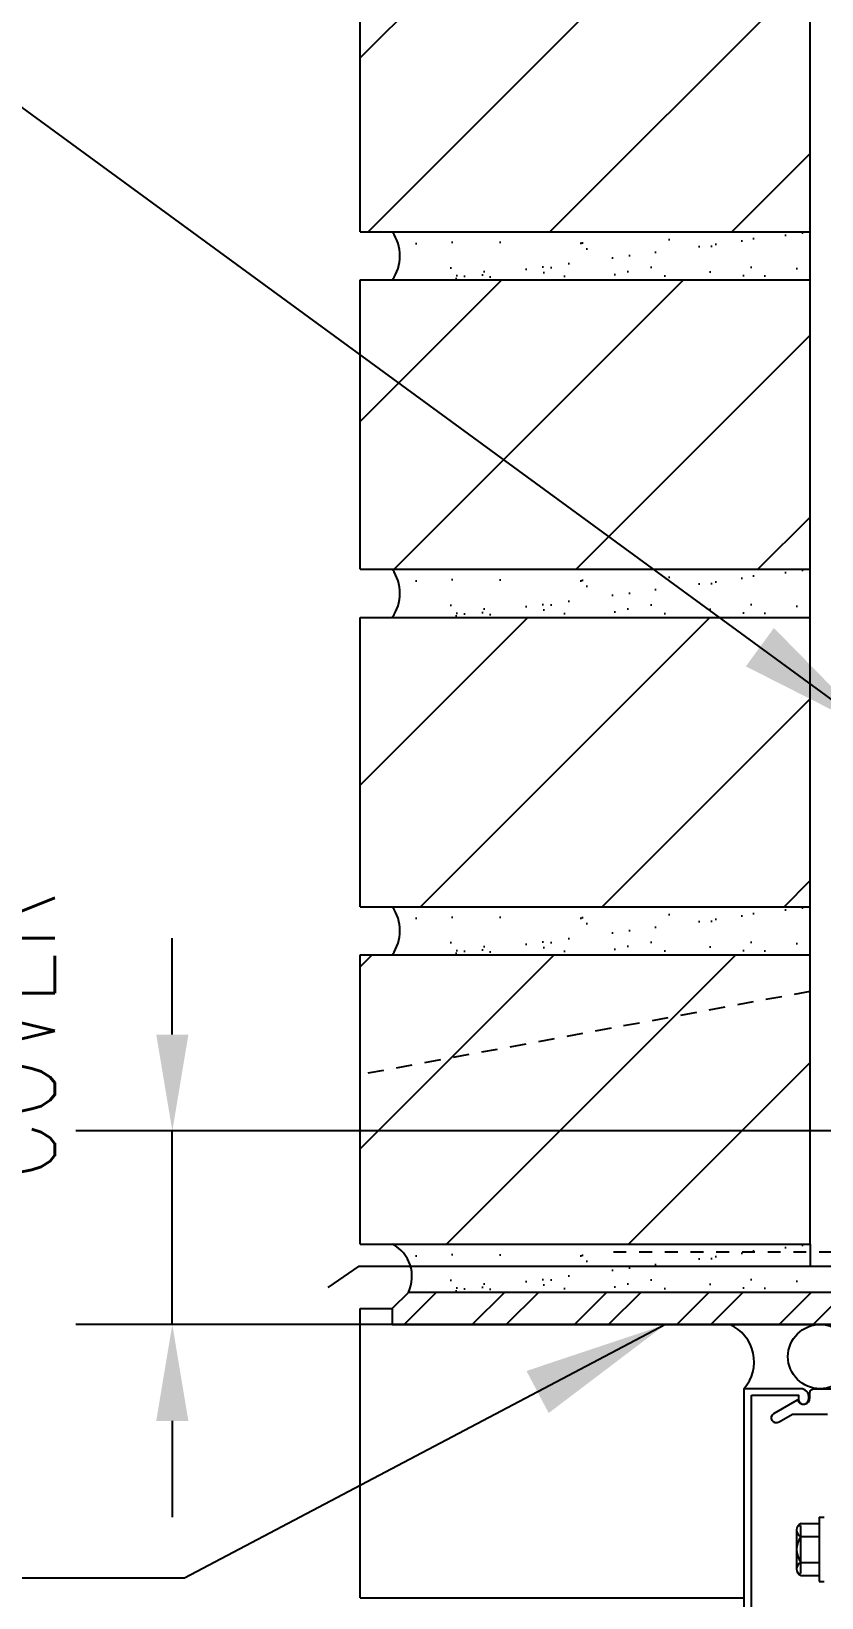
# Model space of a CAD drawing. Header units: inches. Extents: x -6.7 to 48.3, y 74.3 to 149.9.
# Drawn here: x 5.73 to 11.88, y 126.09 to 138.27 of the extents above; entities that cross this region are included whole.
import ezdxf

# ---------------------------------------------------------------- set-up
doc = ezdxf.new("R2010")
doc.units = ezdxf.units.IN
doc.header["$LTSCALE"] = 0.5
doc.header["$MEASUREMENT"] = 0
doc.linetypes.add('DASHED2', pattern=[0.375, 0.25, -0.125])
doc.linetypes.add('HIDDEN2', pattern=[0.1875, 0.125, -0.0625])
for name, color, linetype in [('HATCH', 12, 'Continuous'), ('Hidden2', 12, 'HIDDEN2'), ('LINE18', 9, 'Continuous'), ('line25', 2, 'Continuous'), ('LINE9', 9, 'Continuous'), ('TEXT', 4, 'Continuous')]:
    doc.layers.add(name, color=color, linetype=linetype)
doc.styles.add('DIM', font='romans.shx', dxfattribs={"width": 0.7})
doc.dimstyles.new('ext_12', dxfattribs={"dimscale": 12, "dimtxt": 0.09375, "dimasz": 0.09375, "dimexe": 0.09375, "dimexo": 0.0625, "dimgap": 0.0625, "dimtad": 1, "dimdec": 1, "dimzin": 2, "dimdsep": 46, "dimlunit": 4, "dimtxsty": 'DIM', "dimcen": 0.09, "dimdle": 0.09375, "dimclrt": 4, "dimadec": 0, "dimazin": 0, "dimtfac": 1, "dimtdec": 1, "dimtmove": 1, "dimatfit": 3, "dimfxl": 1, "dimfrac": 2, "dimtolj": 1, "dimtzin": 0, "dimarcsym": 0})
doc.dimstyles.new('ext_8', dxfattribs={"dimscale": 8, "dimtxt": 0.09375, "dimasz": 0.09375, "dimexe": 0.09375, "dimexo": 0.0625, "dimgap": 0.0625, "dimtad": 1, "dimdec": 6, "dimzin": 3, "dimdsep": 46, "dimlunit": 4, "dimtxsty": 'DIM', "dimcen": 0.09, "dimdle": 0.09375, "dimclrt": 4, "dimadec": 0, "dimazin": 0, "dimtfac": 1, "dimtdec": 6, "dimtmove": 2, "dimatfit": 3, "dimfxl": 1, "dimfrac": 2, "dimtolj": 1, "dimtzin": 0, "dimarcsym": 0})
pattern_1 = [(45, (-108.4953, -49.4303), (-0.707107, 0.707107), [])]

# ---------------------------------------------------------------- blocks, each defined once
blk = doc.blocks.new('*D3')
at = {"layer": 'Defpoints', "color": 0, "transparency": 16777216}
for p in [(6.83, 129.72), (17.802, 129.72), (15.416, 128.215)]:
    blk.add_point(p, dxfattribs=at)
at = {"layer": 'TEXT', "color": 0, "lineweight": -2, "transparency": 16777216}
for p, q in [((6.83, 130.47), (6.83, 131.22)), ((17.302, 129.72), (6.08, 129.72)), ((6.83, 128.215), (6.83, 129.72)), ((14.916, 128.215), (6.08, 128.215)), ((6.83, 127.465), (6.83, 126.715))]:
    blk.add_line(p, q, dxfattribs=at)
at = {"layer": 'TEXT', "color": 0, "transparency": 16777216}
for points in [[(6.705, 130.47), (6.955, 130.47), (6.83, 129.72)], [(6.705, 127.465), (6.955, 127.465), (6.83, 128.215)]]:
    blk.add_solid(points, dxfattribs=at)
at = {"layer": 'TEXT', "color": 4, "transparency": 16777216, "insert": (4.291, 130.465), "char_height": 0.75, "attachment_point": 5, "rotation": 90, "style": 'DIM'}
blk.add_mtext('\\A1;1 1/2" \\P (38mm)MIN. \\PCOVER', dxfattribs=at)

msp = doc.modelspace()

# ---------------------------------------------------------------- hatches: boundary and pattern name
at = {"layer": 'HATCH'}
h = msp.add_hatch(dxfattribs=at)
h.set_pattern_fill('ANSI31', color=256, scale=8, style=0)
h.set_pattern_definition(pattern_1)
h.paths.add_polyline_path([(11.7911015, 136.7148277), (11.7911015, 138.9648277), (8.2911015, 138.9648277), (8.2911015, 136.7148277)])
h = msp.add_hatch(dxfattribs=at)
h.set_pattern_fill('AR-SAND', color=256, scale=0.25, style=0)
h.set_pattern_definition([(37.5, (-108.4953, -44.1803), (-0.01574834, 0.48170594), [0, -0.38, 0, -0.425, 0, -0.40625]), (7.5, (-108.4953, -44.1803), (0.4424442, 0.7055365), [0, -0.205, 0, -0.3425, 0, -0.13125]), (327.5, (-108.8028, -44.1803), (0.7785355, 0.0014148), [0, -0.125, 0, -0.45, 0, -0.5875]), (317.5, (-108.8028, -44.1803), (0.7515317, 0.2194189), [0, -0.0625, 0, -0.295, 0, -0.3375])])
h.paths.add_polyline_path([(11.7911015, 136.7148277), (8.5411015, 136.7148277, -0.3182332765), (8.5411015, 136.3398277), (11.7911015, 136.3398277)])
h = msp.add_hatch(dxfattribs=at)
h.set_pattern_fill('ANSI31', color=256, scale=8, style=0)
h.set_pattern_definition(pattern_1)
h.paths.add_polyline_path([(11.7911015, 134.0898277), (11.7911015, 136.3398277), (8.2911015, 136.3398277), (8.2911015, 134.0898277)])
h = msp.add_hatch(dxfattribs=at)
h.set_pattern_fill('AR-SAND', color=256, scale=0.25, style=0)
h.set_pattern_definition([(37.5, (-108.4953, -46.8053), (-0.01574834, 0.48170594), [0, -0.38, 0, -0.425, 0, -0.40625]), (7.5, (-108.4953, -46.8053), (0.4424442, 0.7055365), [0, -0.205, 0, -0.3425, 0, -0.13125]), (327.5, (-108.8028, -46.8053), (0.7785355, 0.0014148), [0, -0.125, 0, -0.45, 0, -0.5875]), (317.5, (-108.8028, -46.8053), (0.7515317, 0.2194189), [0, -0.0625, 0, -0.295, 0, -0.3375])])
h.paths.add_polyline_path([(11.7911015, 134.0898277), (8.5411015, 134.0898277, -0.3182332765), (8.5411015, 133.7148277), (11.7911015, 133.7148277)])
h = msp.add_hatch(dxfattribs=at)
h.set_pattern_fill('ANSI31', color=256, scale=8, style=0)
h.set_pattern_definition(pattern_1)
h.paths.add_polyline_path([(8.2911015, 131.4648277), (11.7911015, 131.4648277), (11.7911015, 133.7148277), (8.2911015, 133.7148277)])
h = msp.add_hatch(dxfattribs=at)
h.set_pattern_fill('ANSI32', color=256, scale=1.5, style=0)
h.set_pattern_definition([(45, (98.1506, -26.2187), (-0.3977476, 0.3977476), []), (45, (98.41576, -26.2187), (-0.3977476, 0.3977476), [])])
h.paths.add_polyline_path([(12.7911015, 132.3398277), (12.6661015, 132.3398277), (12.5411015, 132.2148277), (12.5411015, 128.5898277, -0.4142135624), (12.4161015, 128.4648277), (8.6661015, 128.4648277), (8.5411015, 128.3398277), (8.5411015, 128.2148277), (12.7911015, 128.2148277)])
h = msp.add_hatch(dxfattribs=at)
h.set_pattern_fill('AR-SAND', color=256, scale=0.25, style=0)
h.set_pattern_definition([(37.5, (-108.4953, -49.4303), (-0.01574834, 0.48170594), [0, -0.38, 0, -0.425, 0, -0.40625]), (7.5, (-108.4953, -49.4303), (0.4424442, 0.7055365), [0, -0.205, 0, -0.3425, 0, -0.13125]), (327.5, (-108.8028, -49.4303), (0.7785355, 0.0014148), [0, -0.125, 0, -0.45, 0, -0.5875]), (317.5, (-108.8028, -49.4303), (0.7515317, 0.2194189), [0, -0.0625, 0, -0.295, 0, -0.3375])])
h.paths.add_polyline_path([(11.7911015, 131.0898277), (11.7911015, 131.4648277), (8.5411015, 131.4648277, -0.3182332765), (8.5411015, 131.0898277)])
h = msp.add_hatch(dxfattribs=at)
h.set_pattern_fill('ANSI31', color=256, scale=8, style=0)
h.set_pattern_definition(pattern_1)
h.paths.add_polyline_path([(8.2911015, 130.1576708), (11.7911015, 130.8054622), (11.7911015, 131.0898277), (8.2911015, 131.0898277)])
h = msp.add_hatch(dxfattribs=at)
h.set_pattern_fill('ANSI31', color=256, scale=8, style=0)
h.set_pattern_definition(pattern_1)
h.paths.add_polyline_path([(8.2911015, 130.1576708), (8.2911015, 128.8398277), (11.7911015, 128.8398277), (11.7911015, 130.8054622)])
h = msp.add_hatch(dxfattribs=at)
h.set_pattern_fill('AR-SAND', color=256, scale=0.25, style=0)
h.set_pattern_definition([(37.5, (-108.4953, -52.0553), (-0.01574834, 0.48170594), [0, -0.38, 0, -0.425, 0, -0.40625]), (7.5, (-108.4953, -52.0553), (0.4424442, 0.7055365), [0, -0.205, 0, -0.3425, 0, -0.13125]), (327.5, (-108.8028, -52.0553), (0.7785355, 0.0014148), [0, -0.125, 0, -0.45, 0, -0.5875]), (317.5, (-108.8028, -52.0553), (0.7515317, 0.2194189), [0, -0.0625, 0, -0.295, 0, -0.3375])])
h.paths.add_polyline_path([(11.7911015, 128.8398277), (8.5411015, 128.8398277, -0.3182332765), (8.5411015, 128.4648277), (11.7911015, 128.4648277)])

# ---------------------------------------------------------------- linework, layer by layer
at = {"layer": 'Hidden2'}
msp.add_line((12.1612259, 128.7778327), (10.1612259, 128.7778327), dxfattribs=at)
at = {"layer": 'LINE18'}
msp.add_line((11.7911015, 128.8398277), (11.7911015, 128.6691834), dxfattribs=at)
at = {"layer": 'line25'}
for p, q in [((8.2911015, 136.7148277), (8.2911015, 138.9648277)), ((11.7911015, 128.8398277), (11.7911015, 138.9648277)), ((8.2911015, 136.7148277), (11.7911015, 136.7148277)), ((8.2911015, 136.3398277), (11.7911015, 136.3398277)), ((8.2911015, 134.0898277), (8.2911015, 136.3398277)), ((8.2911015, 134.0898277), (11.7911015, 134.0898277)), ((8.2911015, 133.7148277), (11.7911015, 133.7148277)), ((8.2911015, 131.4648277), (8.2911015, 133.7148277)), ((8.2911015, 131.4648277), (11.7911015, 131.4648277)), ((8.2911015, 128.8398277), (8.2911015, 131.0898277)), ((8.2911015, 131.0898277), (11.7911015, 131.0898277)), ((8.2911015, 128.8398277), (11.7911015, 128.8398277))]:
    msp.add_line(p, q, dxfattribs=at)
at = {"layer": 'line25', "color": 12}
for p, q in [((8.2911015, 126.0898277), (8.2911015, 128.3398277)), ((8.2911015, 128.3398277), (8.5411015, 128.3398277)), ((8.2911015, 126.0898277), (11.27599, 126.0898277))]:
    msp.add_line(p, q, dxfattribs=at)
msp.add_circle((11.8689572, 127.9648277), 0.25, dxfattribs=at)
msp.add_arc((11.0378847, 127.9249573), 0.317473, 318.55645567, 65.93104434, dxfattribs=at)
at = {"layer": 'LINE9', "linetype": 'DASHED2'}
msp.add_line((11.7911015, 130.8054622), (8.2911015, 130.1576708), dxfattribs=at)
at = {"layer": 'LINE9'}
for p, q in [((11.860865, 126.7148277), (11.860865, 126.2148277)), ((11.860865, 126.7148277), (11.900865, 126.7148277)), ((11.68626, 126.6170077), (11.68626, 126.3126327)), ((11.698555, 126.6514177), (11.71726, 126.6514177)), ((11.71726, 126.6514177), (11.71726, 126.2782277)), ((11.721185, 126.6677377), (11.860865, 126.6677377)), ((11.721185, 126.5662827), (11.860865, 126.5662827)), ((11.721185, 126.3633627), (11.860865, 126.3633627)), ((11.698555, 126.2782277), (11.71726, 126.2782277)), ((11.721185, 126.2619077), (11.860865, 126.2619077)), ((11.860865, 126.2148277), (11.900865, 126.2148277))]:
    msp.add_line(p, q, dxfattribs=at)
msp.add_lwpolyline([(8.0411407, 128.5015955), (8.2841116, 128.6691834), (12.3081279, 128.6691834), (12.3081279, 132.8191834), (13.7996147, 134.3106702)], dxfattribs=at)
at = {"layer": 'LINE9', "color": 9}
msp.add_lwpolyline([(12.7911015, 132.3398277), (12.6661015, 132.3398277), (12.5411015, 132.2148277), (12.5411015, 128.5898277, -0.4142135624), (12.4161015, 128.4648277), (8.6661015, 128.4648277), (8.5411015, 128.3398277), (8.5411015, 128.2148277), (12.7911015, 128.2148277)], format="xyb", close=True, dxfattribs=at)
at = {"layer": 'LINE9'}
msp.add_lwpolyline([(11.335865, 127.6648277), (11.699865, 127.6648277), (11.699865, 127.6348277, 1), (11.779865, 127.6348277), (11.779865, 127.6548277, 0.4142135624), (11.719865, 127.7148277), (11.275865, 127.7148277), (11.275865, 125.2148277), (11.719865, 125.2148277, 0.4142135624), (11.779865, 125.2748277), (11.779865, 125.2948277, 1), (11.699865, 125.2948277), (11.699865, 125.2648277), (11.335865, 125.2648277)], format="xyb", close=True, dxfattribs=at)
msp.add_lwpolyline([(11.925865, 127.5148277), (11.6550404, 127.5148277), (11.549865, 127.4541047, -1), (11.509865, 127.5233867), (11.6924942, 127.6288277, 0.8490904587), (11.789865, 127.6448277), (11.789865, 127.6848277, -0.4142135624), (11.819865, 127.7148277), (13.275865, 127.7148277)], format="xyb", dxfattribs=at)
for centre, radius, start, end in [((8.2763406, 136.5273277), 0.3244296, 324.69439705, 35.30560295), ((8.2763406, 133.9023277), 0.3244296, 324.69439705, 35.30560295), ((8.2763406, 131.2773277), 0.3244296, 324.69439705, 35.30560295), ((8.4111382, 128.5881732), 0.2832321, 334.18333417, 62.68656348), ((11.74057, 126.6170077), 0.0543126, 110.9107, 249.0893), ((11.85111, 126.4648277), 0.1648491, 142.0123, 217.9877), ((11.74057, 126.3126327), 0.0543126, 110.9107, 249.0893)]:
    msp.add_arc(centre, radius, start, end, dxfattribs=at)

# ---------------------------------------------------------------- dimensions: what is measured, and where the dimension line sits
at = {"layer": 'TEXT'}
dim = msp.add_linear_dim(base=(6.829878, 129.719911), p1=(15.4161015, 128.2148277), p2=(17.802299, 129.719911), angle=90, text='<> \\P (38mm)MIN. \\PCOVER', dimstyle='ext_8', dxfattribs=at)
dim.commit()
dim.dimension.update_dxf_attribs({"geometry": '*D3', "text_midpoint": (4.2914951, 130.4648277), "dimtype": 160})

# ---------------------------------------------------------------- leaders
for points in [[(12.3081279, 132.8191834), (5.0849401, 138.1030435), (3.6359991, 138.1030435)], [(10.6661015, 128.2148277), (6.9247689, 126.240282), (4.0961497, 126.240282)]]:
    msp.add_leader(points, dimstyle='ext_12', override={"dimgap": 0.0625, "dimtad": 0}, dxfattribs=at)

doc.saveas('drawing.dxf')
